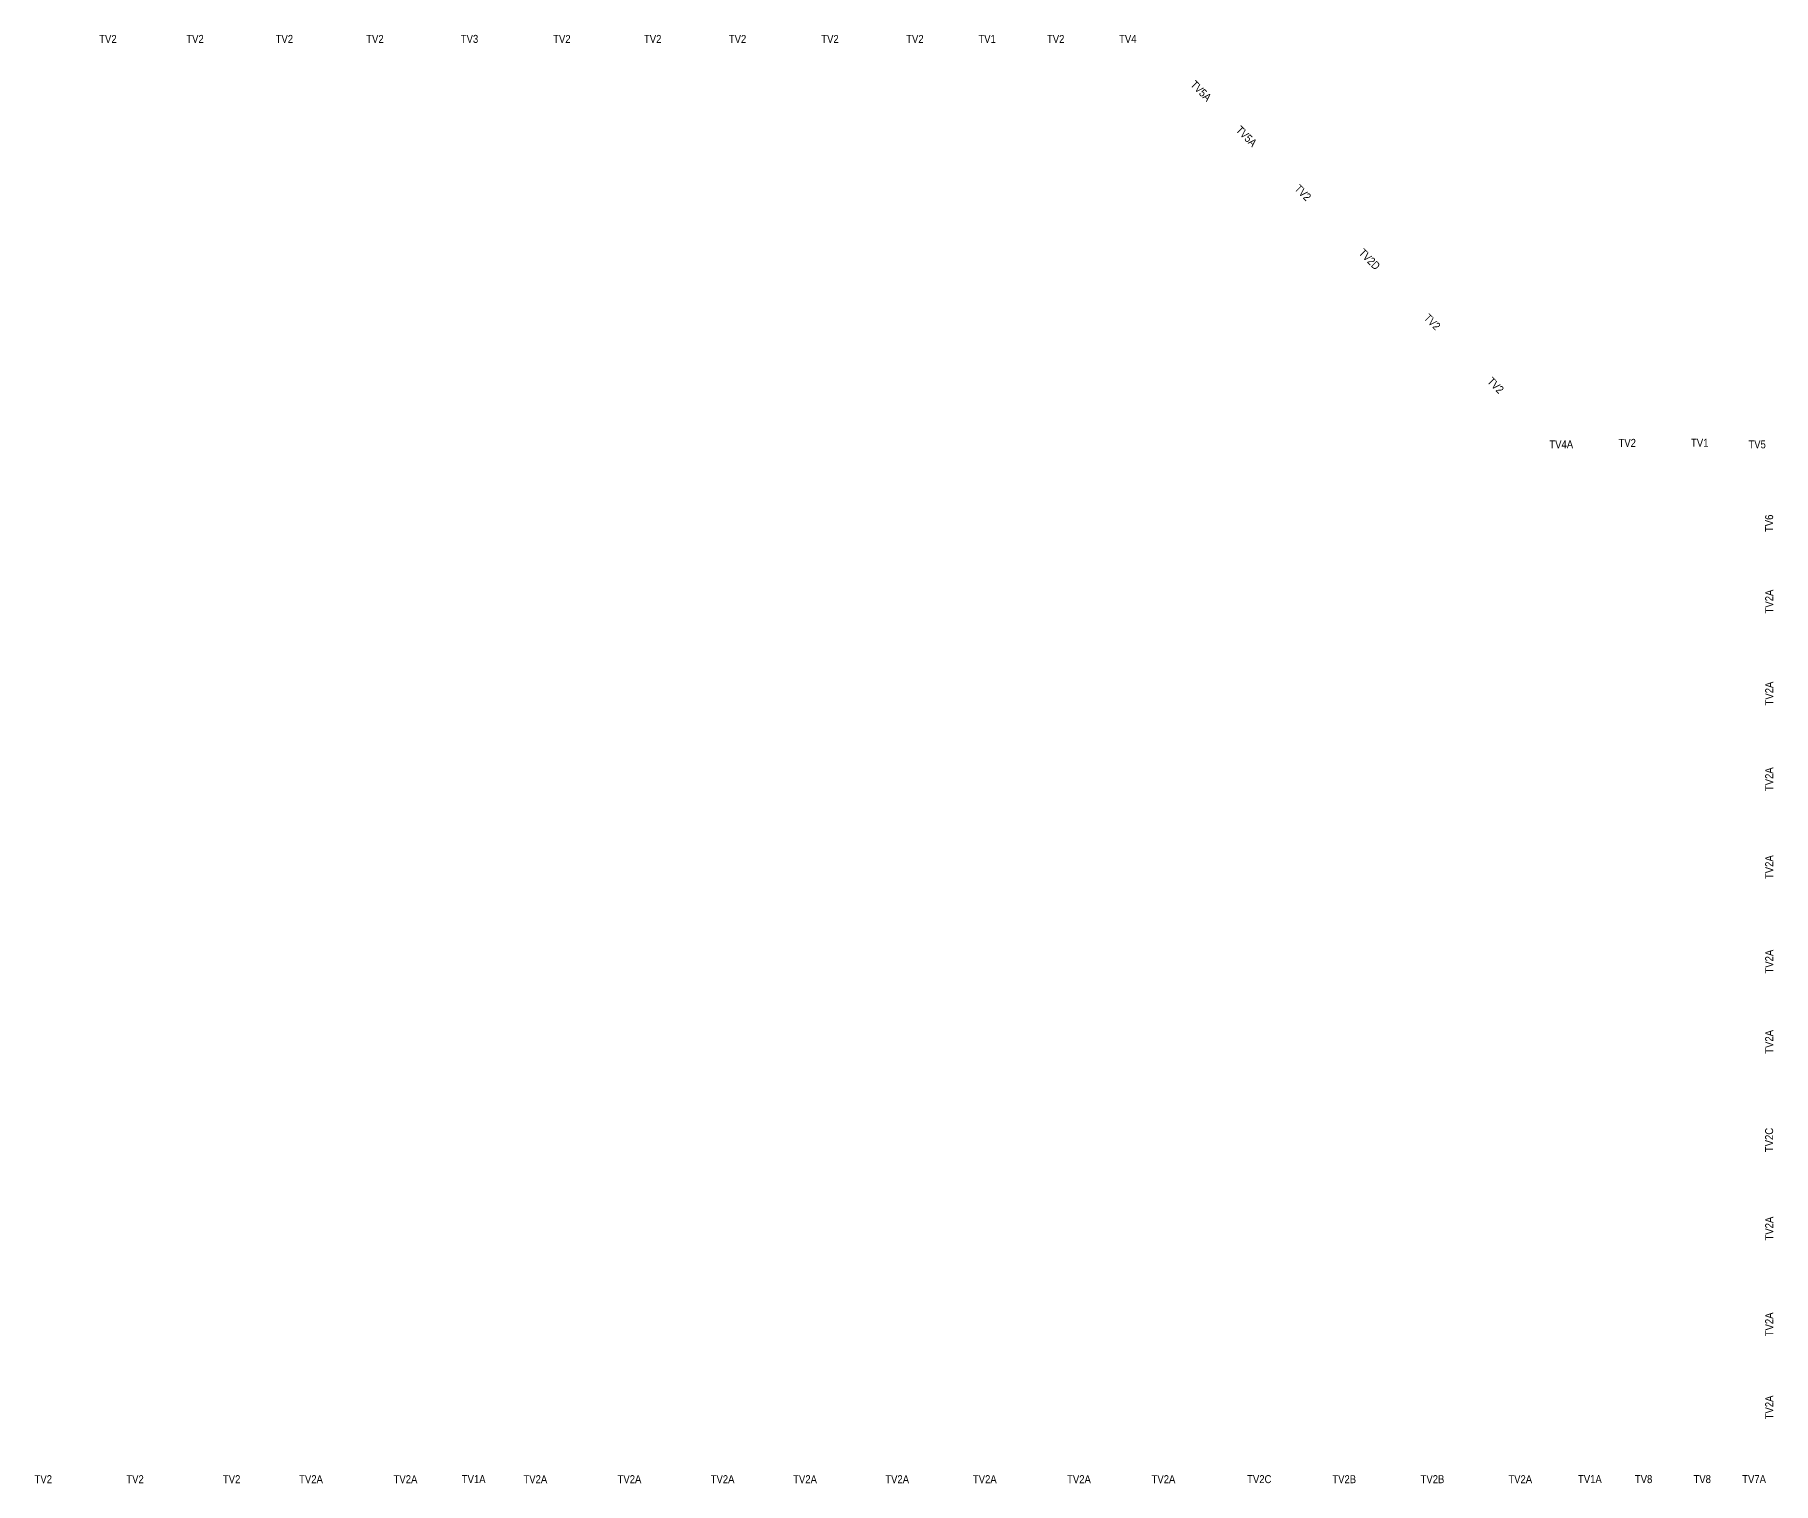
# Model space of a CAD drawing. Header units: millimetres. Extents: x -1281 to 216742, y 99728 to 211134.
# Drawn here: x 108139 to 216742, y 120629 to 211134 of the extents above; entities that cross this region are included whole.
import ezdxf
from ezdxf.enums import TextEntityAlignment as Align

# ---------------------------------------------------------------- set-up
doc = ezdxf.new("R2010")
doc.units = ezdxf.units.MM
doc.layers.add('NDC_S_WALL NAME', color=7, linetype='Continuous', lineweight=20)
doc.styles.add('NDC_ARIAL', font='arial.ttf', dxfattribs={"width": 0.85})

msp = doc.modelspace()

# ---------------------------------------------------------------- texts
at = {"layer": 'NDC_S_WALL NAME', "style": 'NDC_ARIAL', "width": 0.85}
for s, p in [('TV2', (112710, 210876)), ('TV2', (118151, 210876)), ('TV2', (123731, 210876)), ('TV2', (129390, 210876)), ('TV3', (135299, 210876)), ('TV2', (141069, 210876)), ('TV2', (146742, 210876)), ('TV2', (152042, 210876)), ('TV2', (157816, 210876)), ('TV2', (163122, 210876)), ('TV1', (167635, 210876)), ('TV2', (171916, 210876)), ('TV4', (176423, 210876)), ('TV4A', (203500, 185539)), ('TV2', (207622, 185637)), ('TV1', (212152, 185637)), ('TV5', (215735, 185539)), ('TV2', (108670, 120886)), ('TV2', (114404, 120886)), ('TV2', (120437, 120886)), ('TV2A', (125396, 120886)), ('TV2A', (131298, 120886)), ('TV1A', (135559, 120889)), ('TV2A', (139410, 120886)), ('TV2A', (145291, 120886)), ('TV2A', (151106, 120886)), ('TV2A', (156259, 120886)), ('TV2A', (162014, 120886)), ('TV2A', (167489, 120886)), ('TV2A', (173371, 120886)), ('TV2A', (178650, 120886)), ('TV2C', (184634, 120886)), ('TV2B', (189941, 120886)), ('TV2B', (195454, 120886)), ('TV2A', (200939, 120886)), ('TV1A', (205288, 120889)), ('TV8', (208644, 120889)), ('TV8', (212306, 120889)), ('TV7A', (215547, 120889))]:
    msp.add_text(s, height=500, dxfattribs=at).set_placement(p, align=Align.MIDDLE)
for s, rotation, p in [('TV5A', 315.00087, (180991, 207623)), ('TV5A', 315.00087, (183830, 204785)), ('TV2', 315.00087, (187365, 201272)), ('TV2D', 315.00087, (191527, 197110)), ('TV2', 315.00087, (195444, 193193)), ('TV2', 315.00087, (199403, 189233)), ('TV6', 90, (216485, 180607)), ('TV2A', 90, (216485, 175721)), ('TV2A', 90, (216485, 169971)), ('TV2A', 90, (216485, 164619)), ('TV2A', 90, (216485, 159124)), ('TV2A', 90, (216485, 153223)), ('TV2A', 90, (216485, 148208)), ('TV2C', 90, (216485, 142077)), ('TV2A', 90, (216485, 136541)), ('TV2A', 90, (216485, 130556)), ('TV2A', 90, (216485, 125365))]:
    msp.add_text(s, height=500, rotation=rotation, dxfattribs=at).set_placement(p, align=Align.MIDDLE)

doc.saveas('drawing.dxf')
